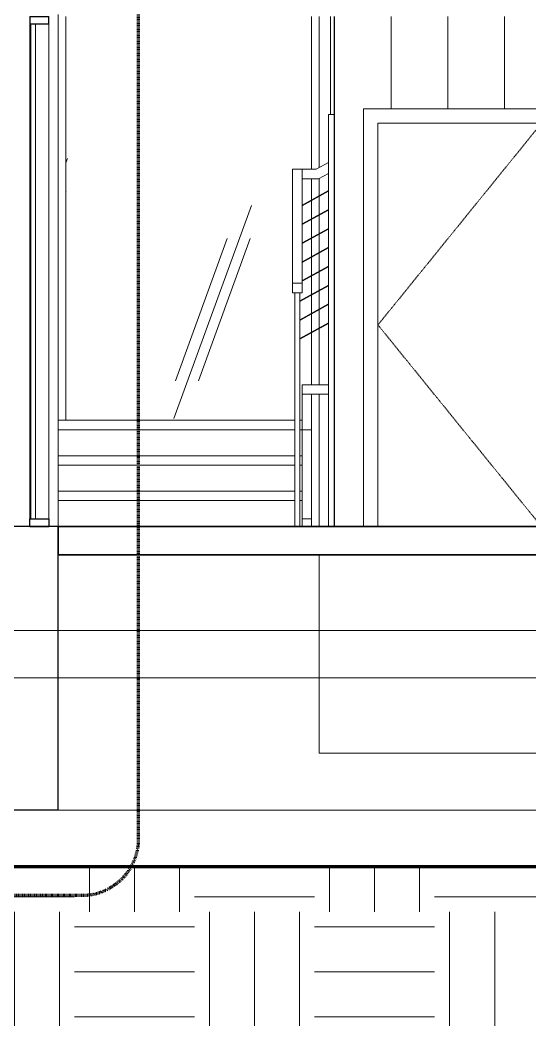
# Model space of a CAD drawing. Header units: millimetres. Extents: x -24070 to 93572, y -3360 to 13033.
# Drawn here: x 55158 to 57854, y -2642 to 2680 of the extents above; entities that cross this region are included whole.
import ezdxf

# ---------------------------------------------------------------- set-up
doc = ezdxf.new("R2010")
doc.units = ezdxf.units.MM
for name, pattern in [('Dash', [6.35, 3.175, -3.175]), ('Dash - Tight', [4.5, 3, -1.5]), ('Grid Line', [22.225, 12.7, -3.175, 3.175, -3.175])]:
    doc.linetypes.add(name, pattern=pattern)
for name, color, linetype, lineweight in [('A-ANNO-SYMB', 150, 'Continuous', 9), ('A-DOOR', 31, 'Continuous', 9), ('A-DOOR-FRAM', 31, 'Continuous', 9), ('A-FLOR', 192, 'Continuous', 9), ('A-FLOR-HRAL', 11, 'Continuous', 9), ('A-FLOR-LEVL', 51, 'Continuous', 9), ('A-GLAZ-CURT', 52, 'Continuous', 9), ('A-GLAZ-CWMG', 51, 'Continuous', 9), ('A-WALL', 113, 'Continuous', 9), ('A-WALL-PATT', 111, 'Continuous', 9), ('C-BLDG-PADS', 91, 'Continuous', 9), ('C-TOPO', 7, 'Continuous', 9), ('S-GRID', 1, 'Continuous', 9), ('S-STRS', 31, 'Continuous', 9)]:
    doc.layers.add(name, color=color, linetype=linetype, lineweight=lineweight)

# ---------------------------------------------------------------- blocks, each defined once
blk = doc.blocks.new('Single-Flush - 800 x 2100-490150-Building Section')
at = {"layer": 'A-DOOR-FRAM'}
for p, q in [((-1369.4, 0), (-1369.4, 2180)), ((-1369.4, 2180), (-1339.4, 2180))]:
    blk.add_line(p, q, dxfattribs=at)
blk = doc.blocks.new('Railing - 25mm-V36-Building Section')
at = {"layer": 'A-FLOR-HRAL'}
for p, q in [((-1546.5, 1237.5), (-1546.5, 0)), ((-1521.5, 1237.5), (-1546.5, 1237.5)), ((-1521.5, 0), (-1521.5, 1237.5))]:
    blk.add_line(p, q, dxfattribs=at)
blk = doc.blocks.new('Railing - Railing-665712-Building Section')
at = {"layer": 'A-FLOR-HRAL'}
for p, q in [((-1369.4, 1777.9), (-1509, 1701.6)), ((-1509, 1698), (-1369.4, 1774.3)), ((-1369.4, 1677.9), (-1509, 1601.6)), ((-1509, 1598), (-1369.4, 1674.3)), ((-1369.4, 1577.9), (-1509, 1501.6)), ((-1509, 1498), (-1369.4, 1574.3)), ((-1369.4, 1477.9), (-1509, 1401.6)), ((-1509, 1398), (-1369.4, 1474.3)), ((-1369.4, 1377.9), (-1509, 1301.6)), ((-1509, 1298), (-1369.4, 1374.3)), ((-1369.4, 1277.9), (-1521.5, 1194.8)), ((-1521.5, 1191.1), (-1369.4, 1274.3)), ((-1369.4, 1177.9), (-1521.5, 1094.8)), ((-1521.5, 1091.1), (-1369.4, 1174.3)), ((-1369.4, 1077.9), (-1521.5, 994.8)), ((-1521.5, 991.1), (-1369.4, 1074.3))]:
    blk.add_line(p, q, dxfattribs=at)
blk.add_blockref('Railing - 25mm-V36-Building Section', (0, 0))
blk = doc.blocks.new('Top Rail Type - Top Rail_Internal_-665843-Building Section')
at = {"layer": 'A-FLOR-HRAL'}
for p, q in [((-1369.4, 1926.1), (-1434, 1890.8)), ((-1559, 1287.5), (-1559, 1890.8)), ((-1509, 1890.8), (-1559, 1890.8)), ((-1509, 1890.8), (-1509, 1287.5)), ((-1434, 1890.8), (-1509, 1890.8)), ((-1369.4, 1869.1), (-1421.3, 1840.8)), ((-1421.3, 1840.8), (-1509, 1840.8)), ((-1559, 1287.5), (-1559, 1237.5)), ((-1509, 1287.5), (-1559, 1287.5)), ((-1509, 1237.5), (-1509, 1287.5)), ((-1559, 1237.5), (-1546.5, 1237.5)), ((-1521.5, 1237.5), (-1509, 1237.5))]:
    blk.add_line(p, q, dxfattribs=at)
blk = doc.blocks.new('System Panel - Glazed-708065-Building Section')
at = {"layer": 'A-GLAZ-CURT'}
h = blk.add_hatch(dxfattribs=at)
h.set_pattern_fill('FP_22', color=256, style=0, pattern_type=2)
h.set_pattern_definition([(70, (-2100.4, 2010), (-973.9, 248.05), [800, -2500]), (70, (-2108.4, 1810), (-973.9, 248.05), [1200, -2100]), (70, (-1978.4, 2010), (-973.9, 248.05), [800, -2500])])
h.paths.add_polyline_path([(-1458.4, 40), (-1458.6, 512.5), (-1508.6, 512.5), (-1508.6, 40)], flags=0)
h.paths.add_polyline_path([(-1611.5, 562.5), (-1546.5, 562.5), (-1546.5, 1237.5), (-1559, 1237.5), (-1559, 1890.8), (-1458.4, 1890.8), (-1458.4, 2700), (-2758.4, 2700), (-2758.4, 562.5), (-2348.8, 562.5)], flags=0)
h.paths.add_polyline_path([(-1521.5, 562.5), (-1508.6, 562.5), (-1508.6, 750), (-1458.4, 750), (-1458.4, 1025.7), (-1521.5, 991.1), (-1521.5, 700)], flags=0)
h.paths.add_polyline_path([(-1521.5, 994.8), (-1458.4, 1029.3), (-1458.4, 1125.7), (-1521.5, 1091.1), (-1521.5, 1083.1)], flags=0)
h.paths.add_polyline_path([(-1521.5, 1094.8), (-1458.4, 1129.3), (-1458.4, 1225.7), (-1521.5, 1191.1), (-1521.5, 1183.4)], flags=0)
h.paths.add_polyline_path([(-1521.5, 1194.8), (-1458.4, 1229.3), (-1458.4, 1325.7), (-1509, 1298), (-1509, 1237.5), (-1521.5, 1237.5), (-1521.5, 1207.3)], flags=0)
h.paths.add_polyline_path([(-1509, 1301.6), (-1458.4, 1329.3), (-1458.4, 1425.7), (-1509, 1398), (-1509, 1331.4)], flags=0)
h.paths.add_polyline_path([(-1509, 1401.6), (-1458.4, 1429.3), (-1458.4, 1525.7), (-1509, 1498), (-1509, 1455.6)], flags=0)
h.paths.add_polyline_path([(-1509, 1501.6), (-1458.4, 1529.3), (-1458.4, 1625.7), (-1509, 1598), (-1509, 1579.8)], flags=0)
h.paths.add_polyline_path([(-1509, 1601.6), (-1458.4, 1629.3), (-1458.4, 1725.7), (-1509, 1698), (-1509, 1683.4)], flags=0)
h.paths.add_polyline_path([(-1509, 1701.6), (-1458.4, 1729.3), (-1458.4, 1840.8), (-1509, 1840.8), (-1509, 1704)], flags=0)
blk = doc.blocks.new('Rectangular Mullion - 64 x 128 rectangular-708063-Building Section')
at = {"layer": 'A-GLAZ-CWMG'}
for q in [(-1508.6, 40), (-1458.4, 0)]:
    blk.add_line((-1458.4, 40), q, dxfattribs=at)
blk = doc.blocks.new('Rectangular Mullion - 64 x 128 rectangular-459666-Building Section')
at = {"layer": 'A-GLAZ-CWMG'}
for p, q in [((-1458.4, 2700), (-1458.4, 1890.8)), ((-1458.4, 1840.8), (-1458.4, 1729)), ((-1458.4, 1725.9), (-1458.4, 1629)), ((-1458.4, 1625.9), (-1458.4, 1529)), ((-1458.4, 1525.9), (-1458.4, 1429)), ((-1458.4, 1425.9), (-1458.4, 1329)), ((-1458.4, 1325.9), (-1458.4, 1229)), ((-1458.4, 1225.9), (-1458.4, 1129)), ((-1458.4, 1125.9), (-1458.4, 1029)), ((-1458.4, 1025.9), (-1458.4, 750)), ((-1458.4, 700), (-1458.4, 0))]:
    blk.add_line(p, q, dxfattribs=at)
blk = doc.blocks.new('Rectangular Mullion - 64 x 128 rectangular-459090-Building Section')
at = {"layer": 'A-GLAZ-CWMG'}
blk.add_line((-2758.4, 562.5), (-2758.4, 2700), dxfattribs=at)
blk = doc.blocks.new('M_Double-Flush - 1730 x 2134mm-907638-Building Section')
at = {"layer": 'A-DOOR', "linetype": 'Dash - Tight'}
for p, q in [((-242.4, 2134), (-1107.4, 1067)), ((-242.4, 2134), (481.7, 1240.8)), ((499.3, 1219), (516.9, 1197.3)), ((526.7, 1185.2), (595.8, 1100)), ((-242.4, 0), (-1107.4, 1067)), ((201.6, 547.7), (84.2, 402.9)), ((73.3, 389.5), (-10.2, 286.5)), ((-24.7, 268.6), (-91, 186.8)), ((-102.4, 172.7), (-214.1, 34.9)), ((-239, 4.2), (-242.4, 0))]:
    blk.add_line(p, q, dxfattribs=at)
at = {"layer": 'A-DOOR'}
for p, q in [((-242.4, 0), (-242.4, 2134)), ((-242.4, 2134), (-242.4, 0))]:
    blk.add_line(p, q, dxfattribs=at)
at = {"layer": 'A-DOOR-FRAM'}
for p, q in [((698.6, 2210), (-1183.4, 2210)), ((-1183.4, 2210), (-1183.4, 0)), ((698.6, 1100), (698.6, 2210)), ((-1107.4, 0), (-1107.4, 2134)), ((-1107.4, 2134), (622.6, 2134)), ((622.6, 2134), (622.6, 1100))]:
    blk.add_line(p, q, dxfattribs=at)
blk = doc.blocks.new('System Panel - Glazed-V55-Building Section')
at = {"layer": 'A-GLAZ-CURT', "lineweight": 18}
for p, q in [((-2943.9, 40), (-2943.9, 2660)), ((-2943.9, 2660), (-2918.5, 2660)), ((-2918.5, 2660), (-2918.5, 40)), ((-2943.9, 40), (-2918.5, 40))]:
    blk.add_line(p, q, dxfattribs=at)
blk = doc.blocks.new('Rectangular Mullion - 64 x 128 rectangular-909207-Building Section')
at = {"layer": 'A-GLAZ-CWMG', "lineweight": 25}
for p, q in [((-2949.4, 2700), (-2949.4, 2660)), ((-2949.4, 2700), (-2849.4, 2700)), ((-2849.4, 2660), (-2849.4, 2700)), ((-2949.4, 2660), (-2849.4, 2660))]:
    blk.add_line(p, q, dxfattribs=at)
blk = doc.blocks.new('Rectangular Mullion - 64 x 128 rectangular-485517-Building Section')
at = {"layer": 'A-GLAZ-CWMG', "lineweight": 25}
for p, q in [((-2949.4, 0), (-2949.4, 40)), ((-2949.4, 40), (-2849.4, 40)), ((-2949.4, 0), (-2849.4, 0)), ((-2849.4, 40), (-2849.4, 0))]:
    blk.add_line(p, q, dxfattribs=at)
blk = doc.blocks.new('Rectangular Mullion - 64 x 128 rectangular-V56-Building Section')
at = {"layer": 'A-GLAZ-CWMG'}
for p, q in [((-2949.4, 40), (-2949.4, 2660)), ((-2849.4, 2660), (-2849.4, 40))]:
    blk.add_line(p, q, dxfattribs=at)

msp = doc.modelspace()

# ---------------------------------------------------------------- hatches: boundary and pattern name
at = {"layer": 'A-WALL-PATT'}
h = msp.add_hatch(dxfattribs=at)
h.set_pattern_fill('FP_17', color=256, style=0, pattern_type=2)
h.set_pattern_definition([(90, (58619.97, 1850), (-300, 2e-14), [])])
h.paths.add_polyline_path([(56818.6, 0), (56974.6, 0), (56974.6, 2210), (58856.6, 2210), (58856.6, 1100), (59009.6, 1100), (59009.6, 1446), (59065.1, 1446), (59065.1, 1448), (59009.6, 1448), (59009.6, 1908.5), (59595.6, 1908.5), (59595.6, 2150), (59758.1, 2150), (59758.1, 2700), (56818.6, 2700), (56818.6, 338)], flags=0)
h.paths.add_polyline_path([(59495.7, 0), (59595.6, 0), (59595.6, 854), (59584.1, 854), (59584.1, 850), (59030.1, 850), (59030.1, 854), (59009.6, 854), (59009.6, 0)], flags=0)
h.paths.add_polyline_path([(61309.6, 0), (61309.6, 2700), (60974.6, 2700), (60974.6, 1945), (60637.1, 1945), (60637.1, 1940), (60608.1, 1940), (60608.1, 1945), (60572.6, 1945), (60572.6, 2700), (59761.1, 2700), (59761.1, 2150), (60525.6, 2150), (60525.6, 1100), (61159.6, 1100), (61159.6, 0)], flags=0)
at = {"layer": 'C-TOPO'}
h = msp.add_hatch(dxfattribs=at)
h.set_pattern_fill('FP_19', color=256, style=0, pattern_type=2)
h.set_pattern_definition([(0, (58620, 1850), (635, 635), [635, -635]), (0, (58620, 2088.1), (635, 635), [635, -635]), (0, (58620, 2326.25), (635, 635), [635, -635]), (90, (58699.34, 2405.6), (-635, 635), [635, -635]), (90, (58937.5, 2405.6), (-635, 635), [635, -635]), (90, (59175.6, 2405.6), (-635, 635), [635, -635])])
h.paths.add_polyline_path([(59547.9, -2642.4), (61509.6, -2642.4), (61509.6, -1800.2), (51731.5, -1800.2), (51731.5, -2642.4), (58758.4, -2642.4)], flags=0)

# ---------------------------------------------------------------- linework, layer by layer
at = {"layer": 'A-ANNO-SYMB', "linetype": 'Dash', "lineweight": 70}
for p, q in [((55784.7, -1651.4), (55784.7, 6297.5)), ((54978.4, -1951.4), (55484.7, -1951.4))]:
    msp.add_line(p, q, dxfattribs=at)
msp.add_arc((55484.7, -1651.4), 300, 270, 0, dxfattribs=at)
at = {"layer": 'A-FLOR', "lineweight": 35}
for p, q in [((55359.6, 0), (61359.6, 0)), ((55359.6, -150), (55359.6, 0)), ((61359.6, -150), (55359.6, -150))]:
    msp.add_line(p, q, dxfattribs=at)
at = {"layer": 'A-FLOR-LEVL', "linetype": 'Dash - Tight'}
for p, q in [((32606.9, 0), (85592, 0)), ((32606.9, -550), (81293.2, -550)), ((32606.9, -800), (80341.3, -800))]:
    msp.add_line(p, q, dxfattribs=at)
at = {"layer": 'A-WALL'}
for p, q in [((55359.6, 2700), (55359.6, 0)), ((56739.6, 2700), (56739.6, 1899.3)), ((56799.6, 2700), (56799.6, 2180)), ((56818.6, 2700), (56818.6, 0)), ((56739.6, 1842.3), (56739.6, 1750.9)), ((56739.6, 1747.8), (56739.6, 1650.9)), ((56739.6, 1647.8), (56739.6, 1550.9)), ((56739.6, 1547.8), (56739.6, 1450.9)), ((56739.6, 1447.8), (56739.6, 1350.9)), ((56739.6, 1347.8), (56739.6, 1250.9)), ((56739.6, 1247.8), (56739.6, 1150.9)), ((56739.6, 1147.8), (56739.6, 1050.9)), ((56739.6, 1047.8), (56739.6, 750)), ((56739.6, 700), (56739.6, 0)), ((56739.6, -150), (56739.6, -1200)), ((56739.6, -1200), (61209.6, -1200))]:
    msp.add_line(p, q, dxfattribs=at)
at = {"layer": 'A-WALL', "lineweight": 25}
for p, q in [((55359.6, 0), (55079.6, 0)), ((55359.6, -1500), (55359.6, 0)), ((55359.6, -1500), (55079.6, -1500))]:
    msp.add_line(p, q, dxfattribs=at)
at = {"layer": 'C-BLDG-PADS', "lineweight": 18}
for p, q in [((52011.5, -1500), (61359.6, -1500)), ((61509.6, -1800), (51731.5, -1800))]:
    msp.add_line(p, q, dxfattribs=at)
at = {"layer": 'C-TOPO', "lineweight": 70}
msp.add_line((59547.9, -1800.2), (51731.5, -1800.2), dxfattribs=at)
at = {"layer": 'C-TOPO'}
msp.add_line((59547.9, -1800.2), (51731.5, -1800.2), dxfattribs=at)
at = {"layer": 'S-GRID', "linetype": 'Grid Line'}
msp.add_line((55359.6, -304.8), (55359.6, 11733.1), dxfattribs=at)
at = {"layer": 'S-STRS'}
for p, q in [((56649.3, 750), (56788.6, 750)), ((56649.3, 700), (56649.3, 750)), ((56788.6, 700), (56649.3, 700)), ((56649.3, 700), (56649.3, 512.5)), ((56699.3, 700), (56649.3, 700)), ((56699.3, 512.5), (56699.3, 700)), ((55359.6, 562.5), (56611.4, 562.5)), ((56636.4, 562.5), (56649.3, 562.5)), ((56649.3, 512.5), (56649.3, 562.5)), ((56611.4, 512.5), (55359.6, 512.5)), ((56611.4, 512.5), (55359.6, 512.5)), ((56649.3, 512.5), (56636.4, 512.5)), ((56649.3, 512.5), (56636.4, 512.5)), ((56649.3, 512.5), (56649.3, 325)), ((56649.3, 512.5), (56699.3, 512.5)), ((55359.6, 375), (56611.4, 375)), ((56636.4, 375), (56649.3, 375)), ((56649.3, 325), (56649.3, 375)), ((56611.4, 325), (55359.6, 325)), ((56611.4, 325), (55359.6, 325)), ((56649.3, 325), (56636.4, 325)), ((56649.3, 325), (56636.4, 325)), ((56649.3, 325), (56649.3, 187.5)), ((55359.6, 187.5), (56611.4, 187.5)), ((56636.4, 187.5), (56649.3, 187.5)), ((56649.3, 137.5), (56649.3, 187.5)), ((56611.4, 137.5), (55359.6, 137.5)), ((56611.4, 137.5), (55359.6, 137.5)), ((56649.3, 137.5), (56636.4, 137.5)), ((56649.3, 137.5), (56636.4, 137.5)), ((56649.3, 137.5), (56649.3, 0))]:
    msp.add_line(p, q, dxfattribs=at)

# ---------------------------------------------------------------- block references
at = {"layer": 'A-DOOR'}
for name in ['M_Double-Flush - 1730 x 2134mm-907638-Building Section', 'Single-Flush - 800 x 2100-490150-Building Section']:
    msp.add_blockref(name, (58158, 0), dxfattribs=at)
at = {"layer": 'A-FLOR-HRAL'}
for name in ['Top Rail Type - Top Rail_Internal_-665843-Building Section', 'Railing - Railing-665712-Building Section']:
    msp.add_blockref(name, (58158, 0), dxfattribs=at)
at = {"layer": 'A-GLAZ-CURT'}
msp.add_blockref('System Panel - Glazed-708065-Building Section', (58158, 0), dxfattribs=at)
at = {"layer": 'A-GLAZ-CURT', "lineweight": 18}
msp.add_blockref('System Panel - Glazed-V55-Building Section', (58158, 0), dxfattribs=at)
at = {"layer": 'A-GLAZ-CWMG'}
for name in ['Rectangular Mullion - 64 x 128 rectangular-909207-Building Section', 'Rectangular Mullion - 64 x 128 rectangular-459090-Building Section', 'Rectangular Mullion - 64 x 128 rectangular-459666-Building Section', 'Rectangular Mullion - 64 x 128 rectangular-V56-Building Section', 'Rectangular Mullion - 64 x 128 rectangular-708063-Building Section']:
    msp.add_blockref(name, (58158, 0), dxfattribs=at)
at = {"layer": 'A-GLAZ-CWMG', "lineweight": 25}
msp.add_blockref('Rectangular Mullion - 64 x 128 rectangular-485517-Building Section', (58158, 0), dxfattribs=at)

doc.saveas('drawing.dxf')
